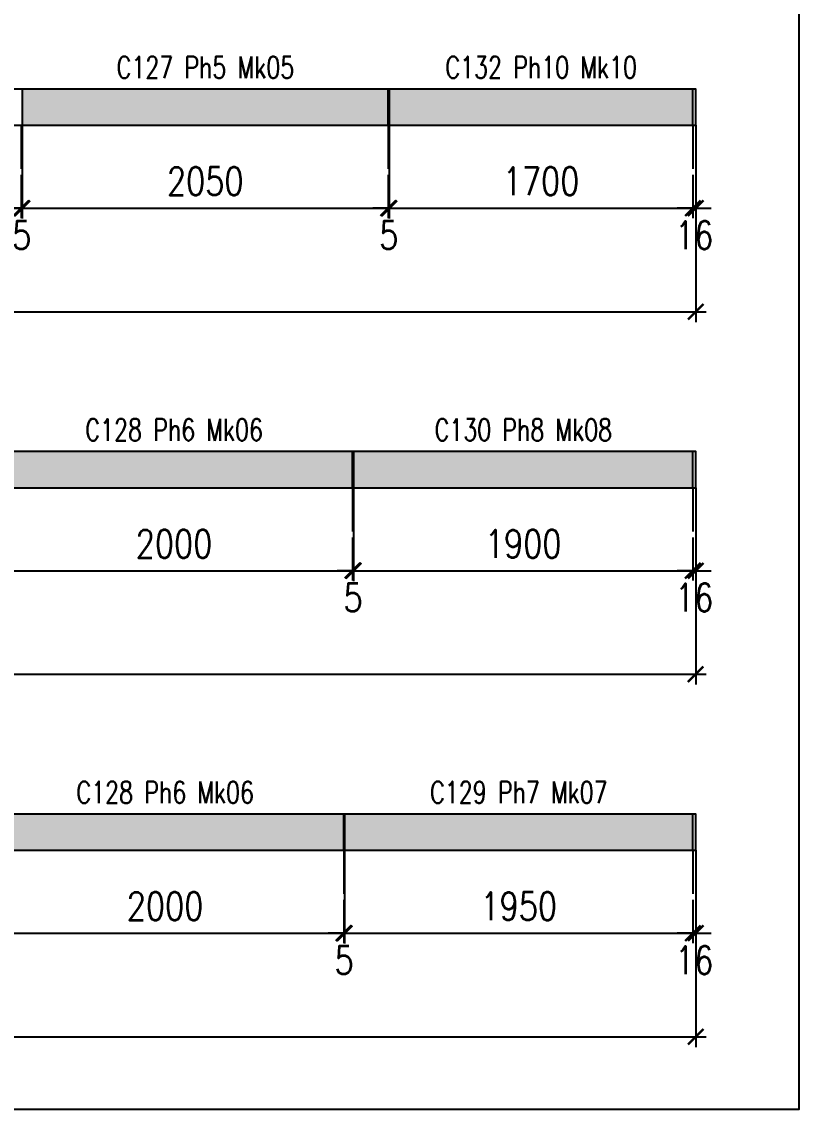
# Model space of a CAD drawing. Header units: millimetres. Extents: x -56 to 421004, y -1 to 91234.
# Drawn here: x 146983 to 151337, y 78414 to 84501 of the extents above; entities that cross this region are included whole.
import ezdxf
from ezdxf.enums import TextEntityAlignment as Align

# ---------------------------------------------------------------- set-up
doc = ezdxf.new("R2010")
doc.units = ezdxf.units.MM
doc.styles.add('EasyCutStyle', font='romans.shx', dxfattribs={"width": 0.8})
doc.styles.add('EasyCutStyleOptimezeBars', font='Romans.shx', dxfattribs={"width": 0.8})
doc.dimstyles.new('EasyCutDimOptimezeBars', dxfattribs={"dimscale": 57.971, "dimtxt": 2.7, "dimasz": 1.5, "dimexe": 1, "dimexo": 0, "dimgap": 1.25, "dimtad": 1, "dimdec": 1, "dimrnd": 0.5, "dimzin": 12, "dimdsep": 46, "dimtxsty": 'EasyCutStyleOptimezeBars', "dimblk": 'ARCHTICK', "dimblk1": 'ARCHTICK', "dimblk2": 'ARCHTICK', "dimcen": 1, "dimdle": 1, "dimclrd": 1, "dimclre": 1, "dimclrt": 3, "dimadec": 3, "dimazin": 0, "dimtfac": 1, "dimtdec": 1, "dimtix": 1, "dimtmove": 0, "dimatfit": 3, "dimfxl": 1, "dimtfill": 1, "dimtolj": 1, "dimtzin": 0, "dimarcsym": 0})

# ---------------------------------------------------------------- blocks, each defined once
blk = doc.blocks.new('_ArchTick')
at = {"color": 0, "linetype": 'ByBlock', "const_width": 0.15}
blk.add_lwpolyline([(-0.5, -0.5), (0.5, 0.5)], dxfattribs=at)
blk = doc.blocks.new('*D679')
at = {"color": 1, "lineweight": -2}
for p, q in [((144930.9, 83921.6), (144930.9, 83399.8)), ((146980.9, 83921.6), (146980.9, 83399.8)), ((144872.9, 83457.8), (147038.9, 83457.8))]:
    blk.add_line(p, q, dxfattribs=at)
at = {"layer": 'Defpoints', "color": 0}
for p in [(144930.9, 83921.6), (146980.9, 83921.6), (146980.9, 83457.8)]:
    blk.add_point(p, dxfattribs=at)
at = {"color": 1, "lineweight": -2, "xscale": 86.9637, "yscale": 86.9637, "zscale": 86.9637, "rotation": 180}
blk.add_blockref('_ArchTick', (144930.9, 83457.8), dxfattribs=at)
at = {"color": 1, "lineweight": -2, "xscale": 86.9637, "yscale": 86.9637, "zscale": 86.9637}
blk.add_blockref('_ArchTick', (146980.9, 83457.8), dxfattribs=at)
at = {"color": 3, "insert": (145955.9, 83608.5), "char_height": 156.53, "attachment_point": 5, "style": 'EasyCutStyleOptimezeBars', "bg_fill": 3, "box_fill_scale": 1.1, "bg_fill_color": 256, "bg_fill_true_color": 13158600, "bg_fill_transparency": 0}
blk.add_mtext('\\A1;2050', dxfattribs=at)
blk = doc.blocks.new('*D680')
at = {"color": 1, "lineweight": -2}
for p, q in [((146980.9, 83921.6), (146980.9, 83399.8)), ((146985.9, 83921.6), (146985.9, 83399.8)), ((146980.9, 83457.8), (146893.9, 83457.8)), ((146980.9, 83457.8), (146985.9, 83457.8)), ((146985.9, 83457.8), (147072.9, 83457.8))]:
    blk.add_line(p, q, dxfattribs=at)
at = {"layer": 'Defpoints', "color": 0}
for p in [(146980.9, 83921.6), (146985.9, 83921.6), (146985.9, 83457.8)]:
    blk.add_point(p, dxfattribs=at)
at = {"color": 1, "lineweight": -2, "xscale": 86.9637, "yscale": 86.9637, "zscale": 86.9637}
blk.add_blockref('_ArchTick', (146980.9, 83457.8), dxfattribs=at)
at = {"color": 1, "lineweight": -2, "xscale": 86.9637, "yscale": 86.9637, "zscale": 86.9637, "rotation": 180}
blk.add_blockref('_ArchTick', (146985.9, 83457.8), dxfattribs=at)
at = {"color": 3, "char_height": 156.53, "attachment_point": 5, "style": 'EasyCutStyleOptimezeBars', "bg_fill": 3, "box_fill_scale": 1.1, "bg_fill_color": 256, "bg_fill_true_color": 13158600}
for s, insert, bg_fill_transparency in [('\\A1;', (146983.4, 83660.7), 12331204), ('\\A1;5', (146983.4, 83307), 0)]:
    blk.add_mtext(s, dxfattribs=dict(at, insert=insert, bg_fill_transparency=bg_fill_transparency))
blk = doc.blocks.new('*D681')
at = {"color": 1, "lineweight": -2}
for p, q in [((146985.9, 83921.6), (146985.9, 83399.8)), ((149035.9, 83921.6), (149035.9, 83399.8)), ((146927.9, 83457.8), (149093.9, 83457.8))]:
    blk.add_line(p, q, dxfattribs=at)
at = {"layer": 'Defpoints', "color": 0}
for p in [(146985.9, 83921.6), (149035.9, 83921.6), (149035.9, 83457.8)]:
    blk.add_point(p, dxfattribs=at)
at = {"color": 1, "lineweight": -2, "xscale": 86.9637, "yscale": 86.9637, "zscale": 86.9637, "rotation": 180}
blk.add_blockref('_ArchTick', (146985.9, 83457.8), dxfattribs=at)
at = {"color": 1, "lineweight": -2, "xscale": 86.9637, "yscale": 86.9637, "zscale": 86.9637}
blk.add_blockref('_ArchTick', (149035.9, 83457.8), dxfattribs=at)
at = {"color": 3, "insert": (148010.9, 83608.5), "char_height": 156.53, "attachment_point": 5, "style": 'EasyCutStyleOptimezeBars', "bg_fill": 3, "box_fill_scale": 1.1, "bg_fill_color": 256, "bg_fill_true_color": 13158600, "bg_fill_transparency": 0}
blk.add_mtext('\\A1;2050', dxfattribs=at)
blk = doc.blocks.new('*D682')
at = {"color": 1, "lineweight": -2}
for p, q in [((149035.9, 83921.6), (149035.9, 83399.8)), ((149040.9, 83921.6), (149040.9, 83399.8)), ((149035.9, 83457.8), (148948.9, 83457.8)), ((149035.9, 83457.8), (149040.9, 83457.8)), ((149040.9, 83457.8), (149127.9, 83457.8))]:
    blk.add_line(p, q, dxfattribs=at)
at = {"layer": 'Defpoints', "color": 0}
for p in [(149035.9, 83921.6), (149040.9, 83921.6), (149040.9, 83457.8)]:
    blk.add_point(p, dxfattribs=at)
at = {"color": 1, "lineweight": -2, "xscale": 86.9637, "yscale": 86.9637, "zscale": 86.9637}
blk.add_blockref('_ArchTick', (149035.9, 83457.8), dxfattribs=at)
at = {"color": 1, "lineweight": -2, "xscale": 86.9637, "yscale": 86.9637, "zscale": 86.9637, "rotation": 180}
blk.add_blockref('_ArchTick', (149040.9, 83457.8), dxfattribs=at)
at = {"color": 3, "char_height": 156.53, "attachment_point": 5, "style": 'EasyCutStyleOptimezeBars', "bg_fill": 3, "box_fill_scale": 1.1, "bg_fill_color": 256, "bg_fill_true_color": 13158600}
for s, insert, bg_fill_transparency in [('\\A1;', (149038.4, 83660.7), 4016992), ('\\A1;5', (149038.4, 83307), 12331204)]:
    blk.add_mtext(s, dxfattribs=dict(at, insert=insert, bg_fill_transparency=bg_fill_transparency))
blk = doc.blocks.new('*D683')
at = {"color": 1, "lineweight": -2}
for p, q in [((149040.9, 83921.6), (149040.9, 83399.8)), ((150740.9, 83921.6), (150740.9, 83399.8)), ((148982.9, 83457.8), (150798.9, 83457.8))]:
    blk.add_line(p, q, dxfattribs=at)
at = {"layer": 'Defpoints', "color": 0}
for p in [(149040.9, 83921.6), (150740.9, 83921.6), (150740.9, 83457.8)]:
    blk.add_point(p, dxfattribs=at)
at = {"color": 1, "lineweight": -2, "xscale": 86.9637, "yscale": 86.9637, "zscale": 86.9637, "rotation": 180}
blk.add_blockref('_ArchTick', (149040.9, 83457.8), dxfattribs=at)
at = {"color": 1, "lineweight": -2, "xscale": 86.9637, "yscale": 86.9637, "zscale": 86.9637}
blk.add_blockref('_ArchTick', (150740.9, 83457.8), dxfattribs=at)
at = {"color": 3, "insert": (149890.9, 83608.5), "char_height": 156.53, "attachment_point": 5, "style": 'EasyCutStyleOptimezeBars', "bg_fill": 3, "box_fill_scale": 1.1, "bg_fill_color": 256, "bg_fill_true_color": 13158600, "bg_fill_transparency": 0}
blk.add_mtext('\\A1;1700', dxfattribs=at)
blk = doc.blocks.new('*D684')
at = {"color": 1, "lineweight": -2}
for p, q in [((150740.9, 83921.6), (150740.9, 83399.8)), ((150756.9, 83921.6), (150756.9, 83399.8)), ((150740.9, 83457.8), (150653.9, 83457.8)), ((150740.9, 83457.8), (150756.9, 83457.8)), ((150756.9, 83457.8), (150843.9, 83457.8))]:
    blk.add_line(p, q, dxfattribs=at)
at = {"layer": 'Defpoints', "color": 0}
for p in [(150740.9, 83921.6), (150756.9, 83921.6), (150756.9, 83457.8)]:
    blk.add_point(p, dxfattribs=at)
at = {"color": 1, "lineweight": -2, "xscale": 86.9637, "yscale": 86.9637, "zscale": 86.9637}
blk.add_blockref('_ArchTick', (150740.9, 83457.8), dxfattribs=at)
at = {"color": 1, "lineweight": -2, "xscale": 86.9637, "yscale": 86.9637, "zscale": 86.9637, "rotation": 180}
blk.add_blockref('_ArchTick', (150756.9, 83457.8), dxfattribs=at)
at = {"color": 3, "char_height": 156.53, "attachment_point": 5, "style": 'EasyCutStyleOptimezeBars', "bg_fill": 3, "box_fill_scale": 1.1, "bg_fill_color": 256, "bg_fill_true_color": 13158600}
for s, insert, bg_fill_transparency in [('\\A1;', (150748.9, 83660.7), 12331720), ('\\A1;16', (150748.9, 83307), 0)]:
    blk.add_mtext(s, dxfattribs=dict(at, insert=insert, bg_fill_transparency=bg_fill_transparency))
blk = doc.blocks.new('*D685')
at = {"color": 1, "lineweight": -2}
for p, q in [((138755.9, 83921.6), (138755.9, 82820)), ((150756.9, 83921.6), (150756.9, 82820)), ((138697.9, 82878), (150814.9, 82878))]:
    blk.add_line(p, q, dxfattribs=at)
at = {"layer": 'Defpoints', "color": 0}
for p in [(138755.9, 83921.6), (150756.9, 83921.6), (150756.9, 82878)]:
    blk.add_point(p, dxfattribs=at)
at = {"color": 1, "lineweight": -2, "xscale": 86.9637, "yscale": 86.9637, "zscale": 86.9637, "rotation": 180}
blk.add_blockref('_ArchTick', (138755.9, 82878), dxfattribs=at)
at = {"color": 1, "lineweight": -2, "xscale": 86.9637, "yscale": 86.9637, "zscale": 86.9637}
blk.add_blockref('_ArchTick', (150756.9, 82878), dxfattribs=at)
at = {"color": 3, "insert": (144756.4, 83028.8), "char_height": 156.53, "attachment_point": 5, "style": 'EasyCutStyleOptimezeBars', "bg_fill": 3, "box_fill_scale": 1.1, "bg_fill_color": 256, "bg_fill_true_color": 13158600, "bg_fill_transparency": 4074544}
blk.add_mtext('\\A1;12001', dxfattribs=at)
blk = doc.blocks.new('*D696')
at = {"color": 1, "lineweight": -2}
for p, q in [((146835.9, 81892.4), (146835.9, 81370.7)), ((148835.9, 81892.4), (148835.9, 81370.7)), ((146777.9, 81428.6), (148893.9, 81428.6))]:
    blk.add_line(p, q, dxfattribs=at)
at = {"layer": 'Defpoints', "color": 0}
for p in [(146835.9, 81892.4), (148835.9, 81892.4), (148835.9, 81428.6)]:
    blk.add_point(p, dxfattribs=at)
at = {"color": 1, "lineweight": -2, "xscale": 86.9637, "yscale": 86.9637, "zscale": 86.9637, "rotation": 180}
blk.add_blockref('_ArchTick', (146835.9, 81428.6), dxfattribs=at)
at = {"color": 1, "lineweight": -2, "xscale": 86.9637, "yscale": 86.9637, "zscale": 86.9637}
blk.add_blockref('_ArchTick', (148835.9, 81428.6), dxfattribs=at)
at = {"color": 3, "insert": (147835.9, 81579.4), "char_height": 156.53, "attachment_point": 5, "style": 'EasyCutStyleOptimezeBars', "bg_fill": 3, "box_fill_scale": 1.1, "bg_fill_color": 256, "bg_fill_true_color": 13158600, "bg_fill_transparency": 0}
blk.add_mtext('\\A1;2000', dxfattribs=at)
blk = doc.blocks.new('*D697')
at = {"color": 1, "lineweight": -2}
for p, q in [((148835.9, 81892.4), (148835.9, 81370.7)), ((148840.9, 81892.4), (148840.9, 81370.7)), ((148835.9, 81428.6), (148748.9, 81428.6)), ((148835.9, 81428.6), (148840.9, 81428.6)), ((148840.9, 81428.6), (148927.9, 81428.6))]:
    blk.add_line(p, q, dxfattribs=at)
at = {"layer": 'Defpoints', "color": 0}
for p in [(148835.9, 81892.4), (148840.9, 81892.4), (148840.9, 81428.6)]:
    blk.add_point(p, dxfattribs=at)
at = {"color": 1, "lineweight": -2, "xscale": 86.9637, "yscale": 86.9637, "zscale": 86.9637}
blk.add_blockref('_ArchTick', (148835.9, 81428.6), dxfattribs=at)
at = {"color": 1, "lineweight": -2, "xscale": 86.9637, "yscale": 86.9637, "zscale": 86.9637, "rotation": 180}
blk.add_blockref('_ArchTick', (148840.9, 81428.6), dxfattribs=at)
at = {"color": 3, "char_height": 156.53, "attachment_point": 5, "style": 'EasyCutStyleOptimezeBars', "bg_fill": 3, "box_fill_scale": 1.1, "bg_fill_color": 256, "bg_fill_true_color": 13158600, "bg_fill_transparency": 0}
for s, insert in [('\\A1;', (148838.4, 81631.5)), ('\\A1;5', (148838.4, 81277.9))]:
    blk.add_mtext(s, dxfattribs=dict(at, insert=insert))
blk = doc.blocks.new('*D698')
at = {"color": 1, "lineweight": -2}
for p, q in [((148840.9, 81892.4), (148840.9, 81370.7)), ((150740.9, 81892.4), (150740.9, 81370.7)), ((148782.9, 81428.6), (150798.9, 81428.6))]:
    blk.add_line(p, q, dxfattribs=at)
at = {"layer": 'Defpoints', "color": 0}
for p in [(148840.9, 81892.4), (150740.9, 81892.4), (150740.9, 81428.6)]:
    blk.add_point(p, dxfattribs=at)
at = {"color": 1, "lineweight": -2, "xscale": 86.9637, "yscale": 86.9637, "zscale": 86.9637, "rotation": 180}
blk.add_blockref('_ArchTick', (148840.9, 81428.6), dxfattribs=at)
at = {"color": 1, "lineweight": -2, "xscale": 86.9637, "yscale": 86.9637, "zscale": 86.9637}
blk.add_blockref('_ArchTick', (150740.9, 81428.6), dxfattribs=at)
at = {"color": 3, "insert": (149790.9, 81579.4), "char_height": 156.53, "attachment_point": 5, "style": 'EasyCutStyleOptimezeBars', "bg_fill": 3, "box_fill_scale": 1.1, "bg_fill_color": 256, "bg_fill_true_color": 13158600, "bg_fill_transparency": 4837208}
blk.add_mtext('\\A1;1900', dxfattribs=at)
blk = doc.blocks.new('*D699')
at = {"color": 1, "lineweight": -2}
for p, q in [((150740.9, 81892.4), (150740.9, 81370.7)), ((150756.9, 81892.4), (150756.9, 81370.7)), ((150740.9, 81428.6), (150653.9, 81428.6)), ((150740.9, 81428.6), (150756.9, 81428.6)), ((150756.9, 81428.6), (150843.9, 81428.6))]:
    blk.add_line(p, q, dxfattribs=at)
at = {"layer": 'Defpoints', "color": 0}
for p in [(150740.9, 81892.4), (150756.9, 81892.4), (150756.9, 81428.6)]:
    blk.add_point(p, dxfattribs=at)
at = {"color": 1, "lineweight": -2, "xscale": 86.9637, "yscale": 86.9637, "zscale": 86.9637}
blk.add_blockref('_ArchTick', (150740.9, 81428.6), dxfattribs=at)
at = {"color": 1, "lineweight": -2, "xscale": 86.9637, "yscale": 86.9637, "zscale": 86.9637, "rotation": 180}
blk.add_blockref('_ArchTick', (150756.9, 81428.6), dxfattribs=at)
at = {"color": 3, "char_height": 156.53, "attachment_point": 5, "style": 'EasyCutStyleOptimezeBars', "bg_fill": 3, "box_fill_scale": 1.1, "bg_fill_color": 256, "bg_fill_true_color": 13158600}
for s, insert, bg_fill_transparency in [('\\A1;', (150748.9, 81631.5), 4953864), ('\\A1;16', (150748.9, 81277.9), 0)]:
    blk.add_mtext(s, dxfattribs=dict(at, insert=insert, bg_fill_transparency=bg_fill_transparency))
blk = doc.blocks.new('*D700')
at = {"color": 1, "lineweight": -2}
for p, q in [((138755.9, 81892.4), (138755.9, 80790.9)), ((150756.9, 81892.4), (150756.9, 80790.9)), ((138697.9, 80848.9), (150814.9, 80848.9))]:
    blk.add_line(p, q, dxfattribs=at)
at = {"layer": 'Defpoints', "color": 0}
for p in [(138755.9, 81892.4), (150756.9, 81892.4), (150756.9, 80848.9)]:
    blk.add_point(p, dxfattribs=at)
at = {"color": 1, "lineweight": -2, "xscale": 86.9637, "yscale": 86.9637, "zscale": 86.9637, "rotation": 180}
blk.add_blockref('_ArchTick', (138755.9, 80848.9), dxfattribs=at)
at = {"color": 1, "lineweight": -2, "xscale": 86.9637, "yscale": 86.9637, "zscale": 86.9637}
blk.add_blockref('_ArchTick', (150756.9, 80848.9), dxfattribs=at)
at = {"color": 3, "insert": (144756.4, 80999.6), "char_height": 156.53, "attachment_point": 5, "style": 'EasyCutStyleOptimezeBars', "bg_fill": 3, "box_fill_scale": 1.1, "bg_fill_color": 256, "bg_fill_true_color": 13158600, "bg_fill_transparency": 4954380}
blk.add_mtext('\\A1;12001', dxfattribs=at)
blk = doc.blocks.new('*D711')
at = {"color": 1, "lineweight": -2}
for p, q in [((146785.9, 79863.3), (146785.9, 79341.5)), ((148785.9, 79863.3), (148785.9, 79341.5)), ((146727.9, 79399.5), (148843.9, 79399.5))]:
    blk.add_line(p, q, dxfattribs=at)
at = {"layer": 'Defpoints', "color": 0}
for p in [(146785.9, 79863.3), (148785.9, 79863.3), (148785.9, 79399.5)]:
    blk.add_point(p, dxfattribs=at)
at = {"color": 1, "lineweight": -2, "xscale": 86.9637, "yscale": 86.9637, "zscale": 86.9637, "rotation": 180}
blk.add_blockref('_ArchTick', (146785.9, 79399.5), dxfattribs=at)
at = {"color": 1, "lineweight": -2, "xscale": 86.9637, "yscale": 86.9637, "zscale": 86.9637}
blk.add_blockref('_ArchTick', (148785.9, 79399.5), dxfattribs=at)
at = {"color": 3, "insert": (147785.9, 79550.2), "char_height": 156.53, "attachment_point": 5, "style": 'EasyCutStyleOptimezeBars', "bg_fill": 3, "box_fill_scale": 1.1, "bg_fill_color": 256, "bg_fill_true_color": 13158600, "bg_fill_transparency": 0}
blk.add_mtext('\\A1;2000', dxfattribs=at)
blk = doc.blocks.new('*D712')
at = {"color": 1, "lineweight": -2}
for p, q in [((148785.9, 79863.3), (148785.9, 79341.5)), ((148790.9, 79863.3), (148790.9, 79341.5)), ((148785.9, 79399.5), (148698.9, 79399.5)), ((148785.9, 79399.5), (148790.9, 79399.5)), ((148790.9, 79399.5), (148877.9, 79399.5))]:
    blk.add_line(p, q, dxfattribs=at)
at = {"layer": 'Defpoints', "color": 0}
for p in [(148785.9, 79863.3), (148790.9, 79863.3), (148790.9, 79399.5)]:
    blk.add_point(p, dxfattribs=at)
at = {"color": 1, "lineweight": -2, "xscale": 86.9637, "yscale": 86.9637, "zscale": 86.9637}
blk.add_blockref('_ArchTick', (148785.9, 79399.5), dxfattribs=at)
at = {"color": 1, "lineweight": -2, "xscale": 86.9637, "yscale": 86.9637, "zscale": 86.9637, "rotation": 180}
blk.add_blockref('_ArchTick', (148790.9, 79399.5), dxfattribs=at)
at = {"color": 3, "char_height": 156.53, "attachment_point": 5, "style": 'EasyCutStyleOptimezeBars', "bg_fill": 3, "box_fill_scale": 1.1, "bg_fill_color": 256, "bg_fill_true_color": 13158600}
for s, insert, bg_fill_transparency in [('\\A1;', (148788.4, 79602.4), 10275680), ('\\A1;5', (148788.4, 79248.7), 4962120)]:
    blk.add_mtext(s, dxfattribs=dict(at, insert=insert, bg_fill_transparency=bg_fill_transparency))
blk = doc.blocks.new('*D713')
at = {"color": 1, "lineweight": -2}
for p, q in [((148790.9, 79863.3), (148790.9, 79341.5)), ((150740.9, 79863.3), (150740.9, 79341.5)), ((148732.9, 79399.5), (150798.9, 79399.5))]:
    blk.add_line(p, q, dxfattribs=at)
at = {"layer": 'Defpoints', "color": 0}
for p in [(148790.9, 79863.3), (150740.9, 79863.3), (150740.9, 79399.5)]:
    blk.add_point(p, dxfattribs=at)
at = {"color": 1, "lineweight": -2, "xscale": 86.9637, "yscale": 86.9637, "zscale": 86.9637, "rotation": 180}
blk.add_blockref('_ArchTick', (148790.9, 79399.5), dxfattribs=at)
at = {"color": 1, "lineweight": -2, "xscale": 86.9637, "yscale": 86.9637, "zscale": 86.9637}
blk.add_blockref('_ArchTick', (150740.9, 79399.5), dxfattribs=at)
at = {"color": 3, "insert": (149765.9, 79550.2), "char_height": 156.53, "attachment_point": 5, "style": 'EasyCutStyleOptimezeBars', "bg_fill": 3, "box_fill_scale": 1.1, "bg_fill_color": 256, "bg_fill_true_color": 13158600, "bg_fill_transparency": 0}
blk.add_mtext('\\A1;1950', dxfattribs=at)
blk = doc.blocks.new('*D714')
at = {"color": 1, "lineweight": -2}
for p, q in [((150740.9, 79863.3), (150740.9, 79341.5)), ((150756.9, 79863.3), (150756.9, 79341.5)), ((150740.9, 79399.5), (150653.9, 79399.5)), ((150740.9, 79399.5), (150756.9, 79399.5)), ((150756.9, 79399.5), (150843.9, 79399.5))]:
    blk.add_line(p, q, dxfattribs=at)
at = {"layer": 'Defpoints', "color": 0}
for p in [(150740.9, 79863.3), (150756.9, 79863.3), (150756.9, 79399.5)]:
    blk.add_point(p, dxfattribs=at)
at = {"color": 1, "lineweight": -2, "xscale": 86.9637, "yscale": 86.9637, "zscale": 86.9637}
blk.add_blockref('_ArchTick', (150740.9, 79399.5), dxfattribs=at)
at = {"color": 1, "lineweight": -2, "xscale": 86.9637, "yscale": 86.9637, "zscale": 86.9637, "rotation": 180}
blk.add_blockref('_ArchTick', (150756.9, 79399.5), dxfattribs=at)
at = {"color": 3, "char_height": 156.53, "attachment_point": 5, "style": 'EasyCutStyleOptimezeBars', "bg_fill": 3, "box_fill_scale": 1.1, "bg_fill_color": 256, "bg_fill_true_color": 13158600}
for s, insert, bg_fill_transparency in [('\\A1;', (150748.9, 79602.4), 4962636), ('\\A1;16', (150748.9, 79248.7), 0)]:
    blk.add_mtext(s, dxfattribs=dict(at, insert=insert, bg_fill_transparency=bg_fill_transparency))
blk = doc.blocks.new('*D715')
at = {"color": 1, "lineweight": -2}
for p, q in [((138755.9, 79863.3), (138755.9, 78761.7)), ((150756.9, 79863.3), (150756.9, 78761.7)), ((138697.9, 78819.7), (150814.9, 78819.7))]:
    blk.add_line(p, q, dxfattribs=at)
at = {"layer": 'Defpoints', "color": 0}
for p in [(138755.9, 79863.3), (150756.9, 79863.3), (150756.9, 78819.7)]:
    blk.add_point(p, dxfattribs=at)
at = {"color": 1, "lineweight": -2, "xscale": 86.9637, "yscale": 86.9637, "zscale": 86.9637, "rotation": 180}
blk.add_blockref('_ArchTick', (138755.9, 78819.7), dxfattribs=at)
at = {"color": 1, "lineweight": -2, "xscale": 86.9637, "yscale": 86.9637, "zscale": 86.9637}
blk.add_blockref('_ArchTick', (150756.9, 78819.7), dxfattribs=at)
at = {"color": 3, "insert": (144756.4, 78970.5), "char_height": 156.53, "attachment_point": 5, "style": 'EasyCutStyleOptimezeBars', "bg_fill": 3, "box_fill_scale": 1.1, "bg_fill_color": 256, "bg_fill_true_color": 13158600, "bg_fill_transparency": 4963152}
blk.add_mtext('\\A1;12001', dxfattribs=at)

msp = doc.modelspace()

# ---------------------------------------------------------------- linework, layer by layer
at = {"color": 5}
msp.add_lwpolyline([(134117.84, 78413.89), (151336.65, 78413.89), (151336.65, 90588.8), (134117.84, 90588.8)], close=True, dxfattribs=at)
at = {"color": 231, "true_color": 0xfd58be}
for points in [[(138755.9, 83921.59), (150756.9, 83921.59), (150756.9, 84124.5), (138755.9, 84124.5)], [(138755.9, 81892.43), (150756.9, 81892.43), (150756.9, 82095.35), (138755.9, 82095.35)], [(138755.9, 79863.28), (150756.9, 79863.28), (150756.9, 80066.2), (138755.9, 80066.2)]]:
    msp.add_lwpolyline(points, close=True, dxfattribs=at)
at = {"color": 7}
for points in [[(146985.9, 83921.59), (149035.9, 83921.59), (149035.9, 84124.5), (146985.9, 84124.5)], [(149040.9, 83921.59), (150740.9, 83921.59), (150740.9, 84124.5), (149040.9, 84124.5)], [(146835.9, 81892.43), (148835.9, 81892.43), (148835.9, 82095.35), (146835.9, 82095.35)], [(148840.9, 81892.43), (150740.9, 81892.43), (150740.9, 82095.35), (148840.9, 82095.35)], [(146785.9, 79863.28), (148785.9, 79863.28), (148785.9, 80066.2), (146785.9, 80066.2)], [(148790.9, 79863.28), (150740.9, 79863.28), (150740.9, 80066.2), (148790.9, 80066.2)]]:
    msp.add_lwpolyline(points, close=True, dxfattribs=at)
at = {"color": 54, "true_color": 0xa29717}
msp.add_solid([(146985.9, 83921.59), (149035.9, 83921.59), (146985.9, 84124.5), (149035.9, 84124.5)], dxfattribs=at)
at = {"color": 44, "true_color": 0x9c7d17}
msp.add_solid([(149040.9, 83921.59), (150740.9, 83921.59), (149040.9, 84124.5), (150740.9, 84124.5)], dxfattribs=at)
at = {"color": 54, "true_color": 0xa19317}
for points in [[(146835.9, 81892.43), (148835.9, 81892.43), (146835.9, 82095.35), (148835.9, 82095.35)], [(146785.9, 79863.28), (148785.9, 79863.28), (146785.9, 80066.2), (148785.9, 80066.2)]]:
    msp.add_solid(points, dxfattribs=at)
at = {"color": 54, "true_color": 0x9f8b17}
msp.add_solid([(148840.9, 81892.43), (150740.9, 81892.43), (148840.9, 82095.35), (150740.9, 82095.35)], dxfattribs=at)
at = {"color": 54, "true_color": 0xa08f17}
msp.add_solid([(148790.9, 79863.28), (150740.9, 79863.28), (148790.9, 80066.2), (150740.9, 80066.2)], dxfattribs=at)

# ---------------------------------------------------------------- texts
at = {"style": 'EasyCutStyle', "width": 0.75}
for s, p in [('C127 Ph5 Mk05', (148011.9, 84185.38)), ('C132 Ph10 Mk10', (149891.9, 84185.38)), ('C128 Ph6 Mk06', (147836.9, 82156.22)), ('C130 Ph8 Mk08', (149791.9, 82156.22)), ('C128 Ph6 Mk06', (147786.9, 80127.07)), ('C129 Ph7 Mk07', (149766.9, 80127.07))]:
    msp.add_text(s, height=121.7492, dxfattribs=at).set_placement(p, align=Align.CENTER)

# ---------------------------------------------------------------- next in the draw order: dimensions: what is measured, and where the dimension line sits
for base, p1, p2, picture, middle in [((146980.9, 83457.78), (144930.9, 83921.59), (146980.9, 83921.59), '*D679', (145955.9, 83608.52)), ((148835.9, 81428.63), (146835.9, 81892.43), (148835.9, 81892.43), '*D696', (147835.9, 81579.36)), ((148785.9, 79399.47), (146785.9, 79863.28), (148785.9, 79863.28), '*D711', (147785.9, 79550.21))]:
    dim = msp.add_linear_dim(base=base, p1=p1, p2=p2, dimstyle='EasyCutDimOptimezeBars', override={"dimscale": 57.9758, "dimtad": 1})
    dim.commit()
    dim.dimension.update_dxf_attribs({"geometry": picture, "text_midpoint": middle})

# ---------------------------------------------------------------- next in the draw order: dimensions: what is measured, and where the dimension line sits
for base, p1, p2, picture, middle in [((146985.9, 83457.78), (146980.9, 83921.59), (146985.9, 83921.59), '*D680', (146983.4, 83457.78)), ((148840.9, 81428.63), (148835.9, 81892.43), (148840.9, 81892.43), '*D697', (148838.4, 81428.63)), ((148790.9, 79399.47), (148785.9, 79863.28), (148790.9, 79863.28), '*D712', (148788.4, 79399.47))]:
    dim = msp.add_linear_dim(base=base, p1=p1, p2=p2, text='\\X<>', dimstyle='EasyCutDimOptimezeBars', override={"dimscale": 57.9758})
    dim.commit()
    dim.dimension.update_dxf_attribs({"geometry": picture, "text_midpoint": middle})

# ---------------------------------------------------------------- next in the draw order: dimensions: what is measured, and where the dimension line sits
for base, p1, p2, picture, middle in [((149035.9, 83457.78), (146985.9, 83921.59), (149035.9, 83921.59), '*D681', (148010.9, 83608.52)), ((150740.9, 81428.63), (148840.9, 81892.43), (150740.9, 81892.43), '*D698', (149790.9, 81579.36)), ((150740.9, 79399.47), (148790.9, 79863.28), (150740.9, 79863.28), '*D713', (149765.9, 79550.21))]:
    dim = msp.add_linear_dim(base=base, p1=p1, p2=p2, dimstyle='EasyCutDimOptimezeBars', override={"dimscale": 57.9758, "dimtad": 1})
    dim.commit()
    dim.dimension.update_dxf_attribs({"geometry": picture, "text_midpoint": middle})

# ---------------------------------------------------------------- next in the draw order: dimensions: what is measured, and where the dimension line sits
for base, p1, p2, picture, middle in [((149040.9, 83457.78), (149035.9, 83921.59), (149040.9, 83921.59), '*D682', (149038.4, 83457.78)), ((150756.9, 81428.63), (150740.9, 81892.43), (150756.9, 81892.43), '*D699', (150748.9, 81428.63)), ((150756.9, 79399.47), (150740.9, 79863.28), (150756.9, 79863.28), '*D714', (150748.9, 79399.47))]:
    dim = msp.add_linear_dim(base=base, p1=p1, p2=p2, text='\\X<>', dimstyle='EasyCutDimOptimezeBars', override={"dimscale": 57.9758})
    dim.commit()
    dim.dimension.update_dxf_attribs({"geometry": picture, "text_midpoint": middle})

# ---------------------------------------------------------------- next in the draw order: dimensions: what is measured, and where the dimension line sits
for base, p1, p2, picture, middle in [((150740.9, 83457.78), (149040.9, 83921.59), (150740.9, 83921.59), '*D683', (149890.9, 83608.52)), ((150756.9, 80848.87), (138755.9, 81892.43), (150756.9, 81892.43), '*D700', (144756.4, 80999.61)), ((150756.9, 78819.72), (138755.9, 79863.28), (150756.9, 79863.28), '*D715', (144756.4, 78970.45))]:
    dim = msp.add_linear_dim(base=base, p1=p1, p2=p2, dimstyle='EasyCutDimOptimezeBars', override={"dimscale": 57.9758, "dimtad": 1})
    dim.commit()
    dim.dimension.update_dxf_attribs({"geometry": picture, "text_midpoint": middle})

# ---------------------------------------------------------------- next in the draw order: dimensions: what is measured, and where the dimension line sits
dim = msp.add_linear_dim(base=(150756.9, 83457.78), p1=(150740.9, 83921.59), p2=(150756.9, 83921.59), text='\\X<>', dimstyle='EasyCutDimOptimezeBars', override={"dimscale": 57.9758})
dim.commit()
dim.dimension.update_dxf_attribs({"geometry": '*D684', "text_midpoint": (150748.9, 83457.78)})

# ---------------------------------------------------------------- next in the draw order: dimensions: what is measured, and where the dimension line sits
dim = msp.add_linear_dim(base=(150756.9, 82878.02), p1=(138755.9, 83921.59), p2=(150756.9, 83921.59), dimstyle='EasyCutDimOptimezeBars', override={"dimscale": 57.9758, "dimtad": 1})
dim.commit()
dim.dimension.update_dxf_attribs({"geometry": '*D685', "text_midpoint": (144756.4, 83028.76)})

doc.saveas('drawing.dxf')
